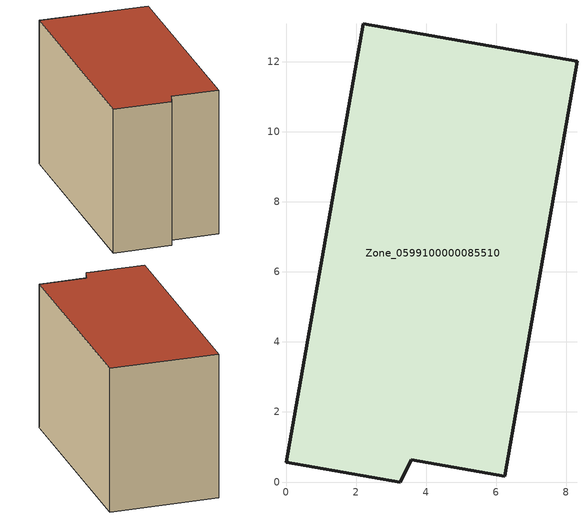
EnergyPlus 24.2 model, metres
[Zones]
Zone_0599100000085510
 floor ground (C_G): 3.58,0.64 3.26,0 0,0.57 2.21,13.08 8.31,12.01 6.24,0.17 z0
 wall outside (C_F): 2.21,13.08 0,0.57 3.26,0 3.58,0.64 6.24,0.17 8.31,12.01 2.21,13.08 z0:8.44
 roof outside (C_R): 6.24,0.17 8.31,12.01 2.21,13.08 0,0.57 3.26,0 3.58,0.64 z8.44
[BUILDING]
Pand.0599100000085510: North Axis=0; Terrain=City; Loads Convergence Tolerance Value=0.04; Temperature Convergence Tolerance Value=0.4; Solar Distribution=FullExterior; Maximum Number of Warmup Days=25; Minimum Number of Warmup Days=1
[Site:Location]
Rotterdam.The.Hague.AP_ZH_NLD Design_Conditions: Latitude=51.96; Longitude=4.45; Time Zone=1; Elevation=-4.5
[SITE:GROUNDTEMPERATURE:BUILDINGSURFACE]
18, 18, 18, 18, 18, 18, 18, 18, 18, 18, 18, 18
[MATERIAL] Thermal Absorptance=0.9; Solar Absorptance=0.7; Visible Absorptance=0.7
Name | Roughness | Thickness | Conductivity | Density | Specific Heat
G.TI.1946-1964 | MediumSmooth | 0.15 | 1 | 540 | 1210
F.TI.1946-1964 | Rough | 0.3 | 0.857143 | 1920 | 840
R.TI.1946-1964 | MediumRough | 0.2 | 0.277778 | 1500 | 1000
[CONSTRUCTION]
C_G: G.TI.1946-1964
C_F: F.TI.1946-1964
C_R: R.TI.1946-1964
[ZONE]
Zone_0599100000085510: Type=1; Multiplier=1; Ceiling Height=Autocalculate; Volume=Autocalculate; Floor Area=autocalculate; Part of Total Floor Area=Yes
[ZONEINFILTRATION:DESIGNFLOWRATE]
Infil_Zone_0599100000085510: Zone or ZoneList or Space or SpaceList=Zone_0599100000085510; Schedule=AlwaysOn; Design Flow Rate Calculation Method=Flow/Area; Flow Rate per Floor Area=0.003; Constant Term Coefficient=1; Temperature Term Coefficient=0; Velocity Term Coefficient=0; Velocity Squared Term Coefficient=0
[HVACTEMPLATE:ZONE:IDEALLOADSAIRSYSTEM]
Zone_0599100000085510: Maximum Heating Supply Air Temperature=50; Minimum Cooling Supply Air Temperature=13; Maximum Heating Supply Air Humidity Ratio=0.0156; Minimum Cooling Supply Air Humidity Ratio=0.0077; Heating Limit=NoLimit; Cooling Limit=NoLimit; Dehumidification Control Type=ConstantSensibleHeatRatio; Cooling Sensible Heat Ratio=0.7; Dehumidification Setpoint=60; Humidification Control Type=None; Humidification Setpoint=30; Outdoor Air Method=None; Outdoor Air Flow Rate per Person=0.00944; Outdoor Air Flow Rate per Zone Floor Area=0; Outdoor Air Flow Rate per Zone=0; Demand Controlled Ventilation Type=None; Outdoor Air Economizer Type=NoEconomizer; Heat Recovery Type=None; Sensible Heat Recovery Effectiveness=0.7; Latent Heat Recovery Effectiveness=0.65
[ZONECONTROL:THERMOSTAT]
ThermostatControl_Zone_0599100000085510: Zone or ZoneList=Zone_0599100000085510; Control Type Schedule=DualSetpointControlType; Control 1=Thermostat_Zone_0599100000085510; Temperature Difference Between Cutout And Setpoint=0
[THERMOSTATSETPOINT:DUALSETPOINT]
Thermostat_Zone_0599100000085510: Heating Setpoint Temperature Schedule=HeatingSetpoint_Zone_0599100000085510; Cooling Setpoint Temperature Schedule=CoolingSetpoint_Zone_0599100000085510
[SCHEDULE:COMPACT]
HeatingSetpoint_Zone_0599100000085510: Through: 12/31, For: AllDays, Until: 24:00, 21
CoolingSetpoint_Zone_0599100000085510: Through: 12/31, For: AllDays, Until: 24:00, 24
DualSetpointControlType: Through: 12/31, For: AllDays, Until: 24:00, 4
AlwaysOn: Through: 12/31, For: AllDays, Until: 24:00, 1
